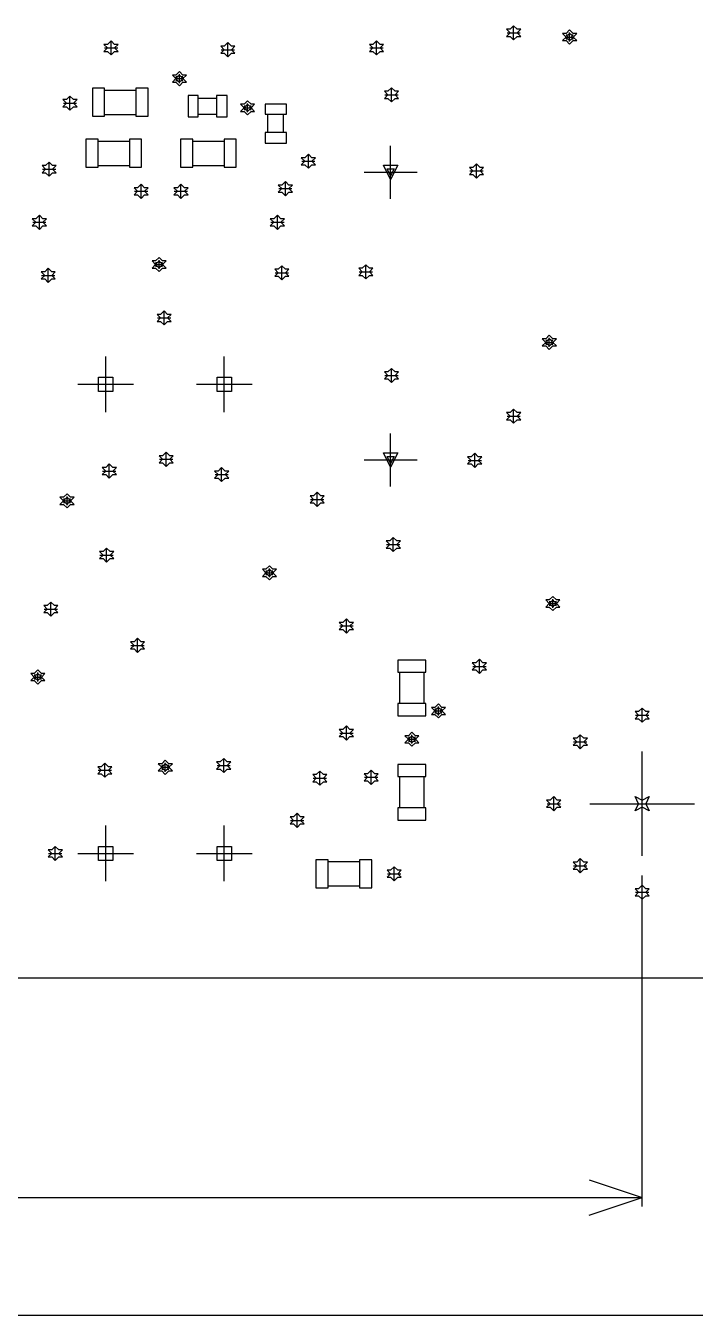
# Model space of a CAD drawing. Extents: x -1.38 to 3.87, y -2.67 to 0.8.
# Drawn here: x 2.355 to 3.112, y -2.629 to -1.172 of the extents above; entities that cross this region are included whole.
import ezdxf

# ---------------------------------------------------------------- set-up
doc = ezdxf.new("R2010")
doc.units = 0
doc.layers.get('0').update_dxf_attribs({"linetype": 'CONTINUOUS'})
for name, color, linetype in [('gd1', 1, 'CONTINUOUS'), ('gg1', 1, 'CONTINUOUS'), ('gm1', 6, 'CONTINUOUS'), ('gm8', 1, 'CONTINUOUS')]:
    doc.layers.add(name, color=color, linetype=linetype)

# ---------------------------------------------------------------- blocks, each defined once
blk = doc.blocks.new('D20')
blk.add_lwpolyline([(-0.01575, -0.0069), (0.01575, -0.0069), (0.01575, 0.0069), (-0.01575, 0.0069)], close=True)
blk = doc.blocks.new('D21')
blk.add_lwpolyline([(-0.0069, -0.01575), (0.0069, -0.01575), (0.0069, 0.01575), (-0.0069, 0.01575)], close=True)
blk = doc.blocks.new('D22')
blk.add_lwpolyline([(-0.0059, -0.012), (0.0059, -0.012), (0.0059, 0.012), (-0.0059, 0.012)], close=True)
blk = doc.blocks.new('D23')
blk.add_lwpolyline([(-0.0055, -0.012), (0.0055, -0.012), (0.0055, 0.012), (-0.0055, 0.012)], close=True)
blk = doc.blocks.new('D24')
blk.add_lwpolyline([(-0.012, -0.0059), (0.012, -0.0059), (0.012, 0.0059), (-0.012, 0.0059)], close=True)
blk = doc.blocks.new('D25')
blk.add_lwpolyline([(-0.012, -0.0055), (0.012, -0.0055), (0.012, 0.0055), (-0.012, 0.0055)], close=True)

msp = doc.modelspace()

# ---------------------------------------------------------------- linework, layer by layer
at = {"layer": 'gd1', "color": 1}
for points in [[(2.9067, -1.1883), (2.9107, -1.1843), (2.9147, -1.1843), (2.9107, -1.1803), (2.9147, -1.1763), (2.9107, -1.1763), (2.9067, -1.1723), (2.9027, -1.1763), (2.8987, -1.1763), (2.9027, -1.1803), (2.8987, -1.1843), (2.9027, -1.1843), (2.9067, -1.1883)], [(2.97, -1.193), (2.974, -1.189), (2.978, -1.189), (2.974, -1.185), (2.978, -1.181), (2.974, -1.181), (2.97, -1.177), (2.966, -1.181), (2.962, -1.181), (2.966, -1.185), (2.962, -1.189), (2.966, -1.189), (2.97, -1.193)], [(2.4517, -1.2053), (2.4557, -1.2013), (2.4597, -1.2013), (2.4557, -1.1973), (2.4597, -1.1933), (2.4557, -1.1933), (2.4517, -1.1893), (2.4477, -1.1933), (2.4437, -1.1933), (2.4477, -1.1973), (2.4437, -1.2013), (2.4477, -1.2013), (2.4517, -1.2053)], [(2.5837, -1.2073), (2.5877, -1.2033), (2.5917, -1.2033), (2.5877, -1.1993), (2.5917, -1.1953), (2.5877, -1.1953), (2.5837, -1.1913), (2.5797, -1.1953), (2.5757, -1.1953), (2.5797, -1.1993), (2.5757, -1.2033), (2.5797, -1.2033), (2.5837, -1.2073)], [(2.7517, -1.2053), (2.7557, -1.2013), (2.7597, -1.2013), (2.7557, -1.1973), (2.7597, -1.1933), (2.7557, -1.1933), (2.7517, -1.1893), (2.7477, -1.1933), (2.7437, -1.1933), (2.7477, -1.1973), (2.7437, -1.2013), (2.7477, -1.2013), (2.7517, -1.2053)], [(2.97, -1.189), (2.972, -1.187), (2.974, -1.187), (2.972, -1.185), (2.974, -1.183), (2.972, -1.183), (2.97, -1.181), (2.968, -1.183), (2.966, -1.183), (2.968, -1.185), (2.966, -1.187), (2.968, -1.187), (2.97, -1.189)], [(2.529, -1.24), (2.533, -1.236), (2.537, -1.236), (2.533, -1.232), (2.537, -1.228), (2.533, -1.228), (2.529, -1.224), (2.525, -1.228), (2.521, -1.228), (2.525, -1.232), (2.521, -1.236), (2.525, -1.236), (2.529, -1.24)], [(2.529, -1.236), (2.531, -1.234), (2.533, -1.234), (2.531, -1.232), (2.533, -1.23), (2.531, -1.23), (2.529, -1.228), (2.527, -1.23), (2.525, -1.23), (2.527, -1.232), (2.525, -1.234), (2.527, -1.234), (2.529, -1.236)], [(2.4053, -1.2677), (2.4093, -1.2637), (2.4133, -1.2637), (2.4093, -1.2597), (2.4133, -1.2557), (2.4093, -1.2557), (2.4053, -1.2517), (2.4013, -1.2557), (2.3973, -1.2557), (2.4013, -1.2597), (2.3973, -1.2637), (2.4013, -1.2637), (2.4053, -1.2677)], [(2.7687, -1.2583), (2.7727, -1.2543), (2.7767, -1.2543), (2.7727, -1.2503), (2.7767, -1.2463), (2.7727, -1.2463), (2.7687, -1.2423), (2.7647, -1.2463), (2.7607, -1.2463), (2.7647, -1.2503), (2.7607, -1.2543), (2.7647, -1.2543), (2.7687, -1.2583)], [(2.606, -1.273), (2.61, -1.269), (2.614, -1.269), (2.61, -1.265), (2.614, -1.261), (2.61, -1.261), (2.606, -1.257), (2.602, -1.261), (2.598, -1.261), (2.602, -1.265), (2.598, -1.269), (2.602, -1.269), (2.606, -1.273)], [(2.606, -1.269), (2.608, -1.267), (2.61, -1.267), (2.608, -1.265), (2.61, -1.263), (2.608, -1.263), (2.606, -1.261), (2.604, -1.263), (2.602, -1.263), (2.604, -1.265), (2.602, -1.267), (2.604, -1.267), (2.606, -1.269)], [(2.6747, -1.3333), (2.6787, -1.3293), (2.6827, -1.3293), (2.6787, -1.3253), (2.6827, -1.3213), (2.6787, -1.3213), (2.6747, -1.3173), (2.6707, -1.3213), (2.6667, -1.3213), (2.6707, -1.3253), (2.6667, -1.3293), (2.6707, -1.3293), (2.6747, -1.3333)], [(2.3817, -1.3423), (2.3857, -1.3383), (2.3897, -1.3383), (2.3857, -1.3343), (2.3897, -1.3303), (2.3857, -1.3303), (2.3817, -1.3263), (2.3777, -1.3303), (2.3737, -1.3303), (2.3777, -1.3343), (2.3737, -1.3383), (2.3777, -1.3383), (2.3817, -1.3423)], [(2.7677, -1.3458), (2.7597, -1.3298), (2.7757, -1.3298), (2.7677, -1.3458)], [(2.7677, -1.3418), (2.7637, -1.3338), (2.7717, -1.3338), (2.7677, -1.3418)], [(2.8647, -1.3443), (2.8687, -1.3403), (2.8727, -1.3403), (2.8687, -1.3363), (2.8727, -1.3323), (2.8687, -1.3323), (2.8647, -1.3283), (2.8607, -1.3323), (2.8567, -1.3323), (2.8607, -1.3363), (2.8567, -1.3403), (2.8607, -1.3403), (2.8647, -1.3443)], [(2.4857, -1.3673), (2.4897, -1.3633), (2.4937, -1.3633), (2.4897, -1.3593), (2.4937, -1.3553), (2.4897, -1.3553), (2.4857, -1.3513), (2.4817, -1.3553), (2.4777, -1.3553), (2.4817, -1.3593), (2.4777, -1.3633), (2.4817, -1.3633), (2.4857, -1.3673)], [(2.5307, -1.3673), (2.5347, -1.3633), (2.5387, -1.3633), (2.5347, -1.3593), (2.5387, -1.3553), (2.5347, -1.3553), (2.5307, -1.3513), (2.5267, -1.3553), (2.5227, -1.3553), (2.5267, -1.3593), (2.5227, -1.3633), (2.5267, -1.3633), (2.5307, -1.3673)], [(2.6487, -1.3643), (2.6527, -1.3603), (2.6567, -1.3603), (2.6527, -1.3563), (2.6567, -1.3523), (2.6527, -1.3523), (2.6487, -1.3483), (2.6447, -1.3523), (2.6407, -1.3523), (2.6447, -1.3563), (2.6407, -1.3603), (2.6447, -1.3603), (2.6487, -1.3643)], [(2.3707, -1.4023), (2.3747, -1.3983), (2.3787, -1.3983), (2.3747, -1.3943), (2.3787, -1.3903), (2.3747, -1.3903), (2.3707, -1.3863), (2.3667, -1.3903), (2.3627, -1.3903), (2.3667, -1.3943), (2.3627, -1.3983), (2.3667, -1.3983), (2.3707, -1.4023)], [(2.6397, -1.4023), (2.6437, -1.3983), (2.6477, -1.3983), (2.6437, -1.3943), (2.6477, -1.3903), (2.6437, -1.3903), (2.6397, -1.3863), (2.6357, -1.3903), (2.6317, -1.3903), (2.6357, -1.3943), (2.6317, -1.3983), (2.6357, -1.3983), (2.6397, -1.4023)], [(2.506, -1.45), (2.51, -1.446), (2.514, -1.446), (2.51, -1.442), (2.514, -1.438), (2.51, -1.438), (2.506, -1.434), (2.502, -1.438), (2.498, -1.438), (2.502, -1.442), (2.498, -1.446), (2.502, -1.446), (2.506, -1.45)], [(2.506, -1.446), (2.508, -1.444), (2.51, -1.444), (2.508, -1.442), (2.51, -1.44), (2.508, -1.44), (2.506, -1.438), (2.504, -1.44), (2.502, -1.44), (2.504, -1.442), (2.502, -1.444), (2.504, -1.444), (2.506, -1.446)], [(2.3807, -1.4623), (2.3847, -1.4583), (2.3887, -1.4583), (2.3847, -1.4543), (2.3887, -1.4503), (2.3847, -1.4503), (2.3807, -1.4463), (2.3767, -1.4503), (2.3727, -1.4503), (2.3767, -1.4543), (2.3727, -1.4583), (2.3767, -1.4583), (2.3807, -1.4623)], [(2.6447, -1.4593), (2.6487, -1.4553), (2.6527, -1.4553), (2.6487, -1.4513), (2.6527, -1.4473), (2.6487, -1.4473), (2.6447, -1.4433), (2.6407, -1.4473), (2.6367, -1.4473), (2.6407, -1.4513), (2.6367, -1.4553), (2.6407, -1.4553), (2.6447, -1.4593)], [(2.7397, -1.4583), (2.7437, -1.4543), (2.7477, -1.4543), (2.7437, -1.4503), (2.7477, -1.4463), (2.7437, -1.4463), (2.7397, -1.4423), (2.7357, -1.4463), (2.7317, -1.4463), (2.7357, -1.4503), (2.7317, -1.4543), (2.7357, -1.4543), (2.7397, -1.4583)], [(2.5117, -1.5103), (2.5157, -1.5063), (2.5197, -1.5063), (2.5157, -1.5023), (2.5197, -1.4983), (2.5157, -1.4983), (2.5117, -1.4943), (2.5077, -1.4983), (2.5037, -1.4983), (2.5077, -1.5023), (2.5037, -1.5063), (2.5077, -1.5063), (2.5117, -1.5103)], [(2.947, -1.538), (2.951, -1.534), (2.955, -1.534), (2.951, -1.53), (2.955, -1.526), (2.951, -1.526), (2.947, -1.522), (2.943, -1.526), (2.939, -1.526), (2.943, -1.53), (2.939, -1.534), (2.943, -1.534), (2.947, -1.538)], [(2.947, -1.534), (2.949, -1.532), (2.951, -1.532), (2.949, -1.53), (2.951, -1.528), (2.949, -1.528), (2.947, -1.526), (2.945, -1.528), (2.943, -1.528), (2.945, -1.53), (2.943, -1.532), (2.945, -1.532), (2.947, -1.534)], [(2.4377, -1.5853), (2.4377, -1.5693), (2.4537, -1.5693), (2.4537, -1.5853), (2.4377, -1.5853)], [(2.5717, -1.5853), (2.5717, -1.5693), (2.5877, -1.5693), (2.5877, -1.5853), (2.5717, -1.5853)], [(2.7687, -1.5753), (2.7727, -1.5713), (2.7767, -1.5713), (2.7727, -1.5673), (2.7767, -1.5633), (2.7727, -1.5633), (2.7687, -1.5593), (2.7647, -1.5633), (2.7607, -1.5633), (2.7647, -1.5673), (2.7607, -1.5713), (2.7647, -1.5713), (2.7687, -1.5753)], [(2.9067, -1.6213), (2.9107, -1.6173), (2.9147, -1.6173), (2.9107, -1.6133), (2.9147, -1.6093), (2.9107, -1.6093), (2.9067, -1.6053), (2.9027, -1.6093), (2.8987, -1.6093), (2.9027, -1.6133), (2.8987, -1.6173), (2.9027, -1.6173), (2.9067, -1.6213)], [(2.514, -1.67), (2.518, -1.666), (2.522, -1.666), (2.518, -1.662), (2.522, -1.658), (2.518, -1.658), (2.514, -1.654), (2.51, -1.658), (2.506, -1.658), (2.51, -1.662), (2.506, -1.666), (2.51, -1.666), (2.514, -1.67)], [(2.7677, -1.6708), (2.7597, -1.6548), (2.7757, -1.6548), (2.7677, -1.6708)], [(2.7677, -1.6668), (2.7637, -1.6588), (2.7717, -1.6588), (2.7677, -1.6668)], [(2.8627, -1.6713), (2.8667, -1.6673), (2.8707, -1.6673), (2.8667, -1.6633), (2.8707, -1.6593), (2.8667, -1.6593), (2.8627, -1.6553), (2.8587, -1.6593), (2.8547, -1.6593), (2.8587, -1.6633), (2.8547, -1.6673), (2.8587, -1.6673), (2.8627, -1.6713)], [(2.4497, -1.6833), (2.4537, -1.6793), (2.4577, -1.6793), (2.4537, -1.6753), (2.4577, -1.6713), (2.4537, -1.6713), (2.4497, -1.6673), (2.4457, -1.6713), (2.4417, -1.6713), (2.4457, -1.6753), (2.4417, -1.6793), (2.4457, -1.6793), (2.4497, -1.6833)], [(2.5767, -1.6873), (2.5807, -1.6833), (2.5847, -1.6833), (2.5807, -1.6793), (2.5847, -1.6753), (2.5807, -1.6753), (2.5767, -1.6713), (2.5727, -1.6753), (2.5687, -1.6753), (2.5727, -1.6793), (2.5687, -1.6833), (2.5727, -1.6833), (2.5767, -1.6873)], [(2.402, -1.717), (2.406, -1.713), (2.41, -1.713), (2.406, -1.709), (2.41, -1.705), (2.406, -1.705), (2.402, -1.701), (2.398, -1.705), (2.394, -1.705), (2.398, -1.709), (2.394, -1.713), (2.398, -1.713), (2.402, -1.717)], [(2.6847, -1.7153), (2.6887, -1.7113), (2.6927, -1.7113), (2.6887, -1.7073), (2.6927, -1.7033), (2.6887, -1.7033), (2.6847, -1.6993), (2.6807, -1.7033), (2.6767, -1.7033), (2.6807, -1.7073), (2.6767, -1.7113), (2.6807, -1.7113), (2.6847, -1.7153)], [(2.402, -1.713), (2.404, -1.711), (2.406, -1.711), (2.404, -1.709), (2.406, -1.707), (2.404, -1.707), (2.402, -1.705), (2.4, -1.707), (2.398, -1.707), (2.4, -1.709), (2.398, -1.711), (2.4, -1.711), (2.402, -1.713)], [(2.4467, -1.7783), (2.4507, -1.7743), (2.4547, -1.7743), (2.4507, -1.7703), (2.4547, -1.7663), (2.4507, -1.7663), (2.4467, -1.7623), (2.4427, -1.7663), (2.4387, -1.7663), (2.4427, -1.7703), (2.4387, -1.7743), (2.4427, -1.7743), (2.4467, -1.7783)], [(2.7707, -1.7663), (2.7747, -1.7623), (2.7787, -1.7623), (2.7747, -1.7583), (2.7787, -1.7543), (2.7747, -1.7543), (2.7707, -1.7503), (2.7667, -1.7543), (2.7627, -1.7543), (2.7667, -1.7583), (2.7627, -1.7623), (2.7667, -1.7623), (2.7707, -1.7663)], [(2.6307, -1.7983), (2.6347, -1.7943), (2.6387, -1.7943), (2.6347, -1.7903), (2.6387, -1.7863), (2.6347, -1.7863), (2.6307, -1.7823), (2.6267, -1.7863), (2.6227, -1.7863), (2.6267, -1.7903), (2.6227, -1.7943), (2.6267, -1.7943), (2.6307, -1.7983)], [(2.6307, -1.7943), (2.6327, -1.7923), (2.6347, -1.7923), (2.6327, -1.7903), (2.6347, -1.7883), (2.6327, -1.7883), (2.6307, -1.7863), (2.6287, -1.7883), (2.6267, -1.7883), (2.6287, -1.7903), (2.6267, -1.7923), (2.6287, -1.7923), (2.6307, -1.7943)], [(2.951, -1.833), (2.955, -1.829), (2.959, -1.829), (2.955, -1.825), (2.959, -1.821), (2.955, -1.821), (2.951, -1.817), (2.947, -1.821), (2.943, -1.821), (2.947, -1.825), (2.943, -1.829), (2.947, -1.829), (2.951, -1.833)], [(2.3837, -1.8393), (2.3877, -1.8353), (2.3917, -1.8353), (2.3877, -1.8313), (2.3917, -1.8273), (2.3877, -1.8273), (2.3837, -1.8233), (2.3797, -1.8273), (2.3757, -1.8273), (2.3797, -1.8313), (2.3757, -1.8353), (2.3797, -1.8353), (2.3837, -1.8393)], [(2.951, -1.829), (2.953, -1.827), (2.955, -1.827), (2.953, -1.825), (2.955, -1.823), (2.953, -1.823), (2.951, -1.821), (2.949, -1.823), (2.947, -1.823), (2.949, -1.825), (2.947, -1.827), (2.949, -1.827), (2.951, -1.829)], [(2.7177, -1.8583), (2.7217, -1.8543), (2.7257, -1.8543), (2.7217, -1.8503), (2.7257, -1.8463), (2.7217, -1.8463), (2.7177, -1.8423), (2.7137, -1.8463), (2.7097, -1.8463), (2.7137, -1.8503), (2.7097, -1.8543), (2.7137, -1.8543), (2.7177, -1.8583)], [(2.4817, -1.8803), (2.4857, -1.8763), (2.4897, -1.8763), (2.4857, -1.8723), (2.4897, -1.8683), (2.4857, -1.8683), (2.4817, -1.8643), (2.4777, -1.8683), (2.4737, -1.8683), (2.4777, -1.8723), (2.4737, -1.8763), (2.4777, -1.8763), (2.4817, -1.8803)], [(2.868, -1.904), (2.872, -1.9), (2.876, -1.9), (2.872, -1.896), (2.876, -1.892), (2.872, -1.892), (2.868, -1.888), (2.864, -1.892), (2.86, -1.892), (2.864, -1.896), (2.86, -1.9), (2.864, -1.9), (2.868, -1.904)], [(2.369, -1.916), (2.373, -1.912), (2.377, -1.912), (2.373, -1.908), (2.377, -1.904), (2.373, -1.904), (2.369, -1.9), (2.365, -1.904), (2.361, -1.904), (2.365, -1.908), (2.361, -1.912), (2.365, -1.912), (2.369, -1.916)], [(2.369, -1.912), (2.371, -1.91), (2.373, -1.91), (2.371, -1.908), (2.373, -1.906), (2.371, -1.906), (2.369, -1.904), (2.367, -1.906), (2.365, -1.906), (2.367, -1.908), (2.365, -1.91), (2.367, -1.91), (2.369, -1.912)], [(2.8217, -1.9543), (2.8257, -1.9503), (2.8297, -1.9503), (2.8257, -1.9463), (2.8297, -1.9423), (2.8257, -1.9423), (2.8217, -1.9383), (2.8177, -1.9423), (2.8137, -1.9423), (2.8177, -1.9463), (2.8137, -1.9503), (2.8177, -1.9503), (2.8217, -1.9543)], [(2.8217, -1.9503), (2.8237, -1.9483), (2.8257, -1.9483), (2.8237, -1.9463), (2.8257, -1.9443), (2.8237, -1.9443), (2.8217, -1.9423), (2.8197, -1.9443), (2.8177, -1.9443), (2.8197, -1.9463), (2.8177, -1.9483), (2.8197, -1.9483), (2.8217, -1.9503)], [(3.052, -1.9591), (3.056, -1.9552), (3.06, -1.9552), (3.056, -1.9511), (3.06, -1.9471), (3.056, -1.9471), (3.052, -1.9432), (3.048, -1.9471), (3.044, -1.9471), (3.048, -1.9511), (3.044, -1.9552), (3.048, -1.9552), (3.052, -1.9591)], [(2.7177, -1.9793), (2.7217, -1.9753), (2.7257, -1.9753), (2.7217, -1.9713), (2.7257, -1.9673), (2.7217, -1.9673), (2.7177, -1.9633), (2.7137, -1.9673), (2.7097, -1.9673), (2.7137, -1.9713), (2.7097, -1.9753), (2.7137, -1.9753), (2.7177, -1.9793)], [(2.7917, -1.9863), (2.7957, -1.9823), (2.7997, -1.9823), (2.7957, -1.9783), (2.7997, -1.9743), (2.7957, -1.9743), (2.7917, -1.9703), (2.7877, -1.9743), (2.7837, -1.9743), (2.7877, -1.9783), (2.7837, -1.9823), (2.7877, -1.9823), (2.7917, -1.9863)], [(2.7917, -1.9823), (2.7937, -1.9803), (2.7957, -1.9803), (2.7937, -1.9783), (2.7957, -1.9763), (2.7937, -1.9763), (2.7917, -1.9743), (2.7897, -1.9763), (2.7877, -1.9763), (2.7897, -1.9783), (2.7877, -1.9803), (2.7897, -1.9803), (2.7917, -1.9823)], [(2.982, -1.9892), (2.986, -1.9851), (2.99, -1.9851), (2.986, -1.9812), (2.99, -1.9771), (2.986, -1.9771), (2.982, -1.9732), (2.978, -1.9771), (2.974, -1.9771), (2.978, -1.9812), (2.974, -1.9851), (2.978, -1.9851), (2.982, -1.9892)], [(2.4447, -2.0213), (2.4487, -2.0173), (2.4527, -2.0173), (2.4487, -2.0133), (2.4527, -2.0093), (2.4487, -2.0093), (2.4447, -2.0053), (2.4407, -2.0093), (2.4367, -2.0093), (2.4407, -2.0133), (2.4367, -2.0173), (2.4407, -2.0173), (2.4447, -2.0213)], [(2.513, -2.018), (2.517, -2.014), (2.521, -2.014), (2.517, -2.01), (2.521, -2.006), (2.517, -2.006), (2.513, -2.002), (2.509, -2.006), (2.505, -2.006), (2.509, -2.01), (2.505, -2.014), (2.509, -2.014), (2.513, -2.018)], [(2.513, -2.014), (2.515, -2.012), (2.517, -2.012), (2.515, -2.01), (2.517, -2.008), (2.515, -2.008), (2.513, -2.006), (2.511, -2.008), (2.509, -2.008), (2.511, -2.01), (2.509, -2.012), (2.511, -2.012), (2.513, -2.014)], [(2.579, -2.016), (2.583, -2.012), (2.587, -2.012), (2.583, -2.008), (2.587, -2.004), (2.583, -2.004), (2.579, -2), (2.575, -2.004), (2.571, -2.004), (2.575, -2.008), (2.571, -2.012), (2.575, -2.012), (2.579, -2.016)], [(2.6877, -2.0303), (2.6917, -2.0263), (2.6957, -2.0263), (2.6917, -2.0223), (2.6957, -2.0183), (2.6917, -2.0183), (2.6877, -2.0143), (2.6837, -2.0183), (2.6797, -2.0183), (2.6837, -2.0223), (2.6797, -2.0263), (2.6837, -2.0263), (2.6877, -2.0303)], [(2.7457, -2.0293), (2.7497, -2.0253), (2.7537, -2.0253), (2.7497, -2.0213), (2.7537, -2.0173), (2.7497, -2.0173), (2.7457, -2.0133), (2.7417, -2.0173), (2.7377, -2.0173), (2.7417, -2.0213), (2.7377, -2.0253), (2.7417, -2.0253), (2.7457, -2.0293)], [(2.952, -2.0591), (2.956, -2.0552), (2.96, -2.0552), (2.956, -2.0512), (2.96, -2.0471), (2.956, -2.0471), (2.952, -2.0431), (2.948, -2.0471), (2.944, -2.0471), (2.948, -2.0512), (2.944, -2.0552), (2.948, -2.0552), (2.952, -2.0591)], [(3.044, -2.0591), (3.048, -2.0512), (3.044, -2.0431), (3.052, -2.0471), (3.06, -2.0431), (3.056, -2.0512), (3.06, -2.0591), (3.052, -2.0552), (3.044, -2.0591)], [(2.662, -2.078), (2.666, -2.074), (2.67, -2.074), (2.666, -2.07), (2.67, -2.066), (2.666, -2.066), (2.662, -2.062), (2.658, -2.066), (2.654, -2.066), (2.658, -2.07), (2.654, -2.074), (2.658, -2.074), (2.662, -2.078)], [(2.3887, -2.1153), (2.3927, -2.1113), (2.3967, -2.1113), (2.3927, -2.1073), (2.3967, -2.1033), (2.3927, -2.1033), (2.3887, -2.0993), (2.3847, -2.1033), (2.3807, -2.1033), (2.3847, -2.1073), (2.3807, -2.1113), (2.3847, -2.1113), (2.3887, -2.1153)], [(2.4377, -2.1153), (2.4377, -2.0993), (2.4537, -2.0993), (2.4537, -2.1153), (2.4377, -2.1153)], [(2.5717, -2.1153), (2.5717, -2.0993), (2.5877, -2.0993), (2.5877, -2.1153), (2.5717, -2.1153)], [(2.7717, -2.1383), (2.7757, -2.1343), (2.7797, -2.1343), (2.7757, -2.1303), (2.7797, -2.1263), (2.7757, -2.1263), (2.7717, -2.1223), (2.7677, -2.1263), (2.7637, -2.1263), (2.7677, -2.1303), (2.7637, -2.1343), (2.7677, -2.1343), (2.7717, -2.1383)], [(2.982, -2.1291), (2.986, -2.1251), (2.99, -2.1251), (2.986, -2.1212), (2.99, -2.1172), (2.986, -2.1172), (2.982, -2.1131), (2.978, -2.1172), (2.974, -2.1172), (2.978, -2.1212), (2.974, -2.1251), (2.978, -2.1251), (2.982, -2.1291)], [(3.052, -2.1591), (3.056, -2.1551), (3.06, -2.1551), (3.056, -2.1511), (3.06, -2.1472), (3.056, -2.1472), (3.052, -2.1432), (3.048, -2.1472), (3.044, -2.1472), (3.048, -2.1511), (3.044, -2.1551), (3.048, -2.1551), (3.052, -2.1591)]]:
    msp.add_lwpolyline(points, dxfattribs=at)
at = {"layer": 'gg1', "color": 1}
for points in [[(2.9067, -1.1878), (2.9067, -1.1728)], [(2.4517, -1.2048), (2.4517, -1.1898)], [(2.5837, -1.2068), (2.5837, -1.1918)], [(2.7517, -1.2048), (2.7517, -1.1898)], [(2.8992, -1.1803), (2.9142, -1.1803)], [(2.965, -1.185), (2.975, -1.185)], [(2.97, -1.19), (2.97, -1.18)], [(2.4442, -1.1973), (2.4592, -1.1973)], [(2.5762, -1.1993), (2.5912, -1.1993)], [(2.7442, -1.1973), (2.7592, -1.1973)], [(2.524, -1.232), (2.534, -1.232)], [(2.529, -1.237), (2.529, -1.227)], [(2.4053, -1.2672), (2.4053, -1.2522)], [(2.7612, -1.2503), (2.7762, -1.2503)], [(2.7687, -1.2578), (2.7687, -1.2428)], [(2.3978, -1.2597), (2.4128, -1.2597)], [(2.601, -1.265), (2.611, -1.265)], [(2.606, -1.27), (2.606, -1.26)], [(2.7677, -1.3678), (2.7677, -1.3078)], [(2.6672, -1.3253), (2.6822, -1.3253)], [(2.6747, -1.3328), (2.6747, -1.3178)], [(2.3742, -1.3343), (2.3892, -1.3343)], [(2.3817, -1.3418), (2.3817, -1.3268)], [(2.7377, -1.3378), (2.7977, -1.3378)], [(2.8572, -1.3363), (2.8722, -1.3363)], [(2.8647, -1.3438), (2.8647, -1.3288)], [(2.4857, -1.3668), (2.4857, -1.3518)], [(2.5307, -1.3668), (2.5307, -1.3518)], [(2.6487, -1.3638), (2.6487, -1.3488)], [(2.4782, -1.3593), (2.4932, -1.3593)], [(2.5232, -1.3593), (2.5382, -1.3593)], [(2.6412, -1.3563), (2.6562, -1.3563)], [(2.3632, -1.3943), (2.3782, -1.3943)], [(2.3707, -1.4018), (2.3707, -1.3868)], [(2.6322, -1.3943), (2.6472, -1.3943)], [(2.6397, -1.4018), (2.6397, -1.3868)], [(2.501, -1.442), (2.511, -1.442)], [(2.506, -1.447), (2.506, -1.437)], [(2.3732, -1.4543), (2.3882, -1.4543)], [(2.3807, -1.4618), (2.3807, -1.4468)], [(2.6372, -1.4513), (2.6522, -1.4513)], [(2.6447, -1.4588), (2.6447, -1.4438)], [(2.7322, -1.4503), (2.7472, -1.4503)], [(2.7397, -1.4578), (2.7397, -1.4428)], [(2.5117, -1.5098), (2.5117, -1.4948)], [(2.5042, -1.5023), (2.5192, -1.5023)], [(2.947, -1.535), (2.947, -1.525)], [(2.942, -1.53), (2.952, -1.53)], [(2.4457, -1.6088), (2.4457, -1.5458)], [(2.5797, -1.6088), (2.5797, -1.5458)], [(2.7612, -1.5673), (2.7762, -1.5673)], [(2.7687, -1.5748), (2.7687, -1.5598)], [(2.4142, -1.5773), (2.4772, -1.5773)], [(2.5482, -1.5773), (2.6112, -1.5773)], [(2.8992, -1.6133), (2.9142, -1.6133)], [(2.9067, -1.6208), (2.9067, -1.6058)], [(2.7677, -1.6928), (2.7677, -1.6328)], [(2.514, -1.6695), (2.514, -1.6545)], [(2.8627, -1.6708), (2.8627, -1.6558)], [(2.4497, -1.6828), (2.4497, -1.6678)], [(2.5065, -1.662), (2.5215, -1.662)], [(2.5767, -1.6868), (2.5767, -1.6718)], [(2.7377, -1.6628), (2.7977, -1.6628)], [(2.8552, -1.6633), (2.8702, -1.6633)], [(2.4422, -1.6753), (2.4572, -1.6753)], [(2.5692, -1.6793), (2.5842, -1.6793)], [(2.402, -1.714), (2.402, -1.704)], [(2.6847, -1.7148), (2.6847, -1.6998)], [(2.397, -1.709), (2.407, -1.709)], [(2.6772, -1.7073), (2.6922, -1.7073)], [(2.7632, -1.7583), (2.7782, -1.7583)], [(2.7707, -1.7658), (2.7707, -1.7508)], [(2.4392, -1.7703), (2.4542, -1.7703)], [(2.4467, -1.7778), (2.4467, -1.7628)], [(2.6257, -1.7903), (2.6357, -1.7903)], [(2.6307, -1.7953), (2.6307, -1.7853)], [(2.951, -1.83), (2.951, -1.82)], [(2.3762, -1.8313), (2.3912, -1.8313)], [(2.3837, -1.8388), (2.3837, -1.8238)], [(2.946, -1.825), (2.956, -1.825)], [(2.7177, -1.8578), (2.7177, -1.8428)], [(2.7102, -1.8503), (2.7252, -1.8503)], [(2.4742, -1.8723), (2.4892, -1.8723)], [(2.4817, -1.8798), (2.4817, -1.8648)], [(2.868, -1.9035), (2.868, -1.8885)], [(2.364, -1.908), (2.374, -1.908)], [(2.369, -1.913), (2.369, -1.903)], [(2.8605, -1.896), (2.8755, -1.896)], [(2.8167, -1.9463), (2.8267, -1.9463)], [(2.8217, -1.9513), (2.8217, -1.9413)], [(3.0445, -1.9511), (3.0595, -1.9511)], [(3.052, -1.9586), (3.052, -1.9437)], [(2.7177, -1.9788), (2.7177, -1.9638)], [(2.7102, -1.9713), (2.7252, -1.9713)], [(2.7867, -1.9783), (2.7967, -1.9783)], [(2.7917, -1.9833), (2.7917, -1.9733)], [(2.982, -1.9886), (2.982, -1.9736)], [(2.9745, -1.9812), (2.9895, -1.9812)], [(3.052, -2.1102), (3.052, -1.9921)], [(2.4447, -2.0208), (2.4447, -2.0058)], [(2.508, -2.01), (2.518, -2.01)], [(2.513, -2.015), (2.513, -2.005)], [(2.5715, -2.008), (2.5865, -2.008)], [(2.579, -2.0155), (2.579, -2.0005)], [(2.4372, -2.0133), (2.4522, -2.0133)], [(2.6802, -2.0223), (2.6952, -2.0223)], [(2.6877, -2.0298), (2.6877, -2.0148)], [(2.7382, -2.0213), (2.7532, -2.0213)], [(2.7457, -2.0288), (2.7457, -2.0138)], [(2.9445, -2.0512), (2.9595, -2.0512)], [(2.952, -2.0587), (2.952, -2.0436)], [(2.993, -2.0512), (3.1111, -2.0512)], [(2.662, -2.0775), (2.662, -2.0625)], [(2.4457, -2.1388), (2.4457, -2.0758)], [(2.5797, -2.1388), (2.5797, -2.0758)], [(2.6545, -2.07), (2.6695, -2.07)], [(2.3812, -2.1073), (2.3962, -2.1073)], [(2.3887, -2.1148), (2.3887, -2.0998)], [(2.4142, -2.1073), (2.4772, -2.1073)], [(2.5482, -2.1073), (2.6112, -2.1073)], [(2.7717, -2.1378), (2.7717, -2.1228)], [(2.9745, -2.1212), (2.9895, -2.1212)], [(2.982, -2.1286), (2.982, -2.1137)], [(2.7642, -2.1303), (2.7792, -2.1303)], [(3.0445, -2.1511), (3.0595, -2.1511)], [(3.052, -2.1586), (3.052, -2.1437)]]:
    msp.add_lwpolyline(points, dxfattribs=at)
at = {"layer": 'gm1', "color": 6}
msp.add_lwpolyline([(-0.885, -2.248), (3.2489, -2.248)], dxfattribs=at)
at = {"layer": 'gm8', "color": 1}
for points in [[(2.4445, -1.245), (2.48, -1.245)], [(2.551, -1.2542), (2.5706, -1.2542)], [(2.4445, -1.2725), (2.48, -1.2725)], [(2.551, -1.272), (2.5706, -1.272)], [(2.629, -1.2926), (2.629, -1.273)], [(2.6468, -1.2926), (2.6468, -1.273)], [(2.437, -1.3025), (2.4725, -1.3025)], [(2.544, -1.3025), (2.5795, -1.3025)], [(2.437, -1.33), (2.4725, -1.33)], [(2.544, -1.33), (2.5795, -1.33)], [(2.778, -1.938), (2.778, -1.9025)], [(2.8055, -1.938), (2.8055, -1.9025)], [(2.778, -2.056), (2.778, -2.0205)], [(2.8055, -2.056), (2.8055, -2.0205)], [(2.697, -2.1165), (2.7325, -2.1165)], [(3.052, -2.506), (3.052, -2.1322)], [(2.697, -2.144), (2.7325, -2.144)], [(2.992, -2.476), (3.052, -2.496)], [(1.2435, -2.496), (3.052, -2.496)], [(2.992, -2.516), (3.052, -2.496)], [(-0.886, -2.629), (1.181, -2.629), (3.248, -2.629)]]:
    msp.add_lwpolyline(points, dxfattribs=at)

# ---------------------------------------------------------------- block references
at = {"layer": 'gm8'}
for name, p in [('D21', (2.4376, -1.2587)), ('D21', (2.4868, -1.2587)), ('D23', (2.5445, -1.263)), ('D22', (2.5769, -1.263)), ('D25', (2.638, -1.2665)), ('D24', (2.638, -1.2989)), ('D21', (2.4302, -1.3163)), ('D21', (2.4794, -1.3163)), ('D21', (2.5371, -1.3162)), ('D21', (2.5863, -1.3162)), ('D20', (2.7917, -1.8957)), ('D20', (2.7917, -1.9449)), ('D20', (2.7917, -2.0136)), ('D20', (2.7917, -2.0628)), ('D21', (2.6902, -2.1303)), ('D21', (2.7394, -2.1303))]:
    msp.add_blockref(name, p, dxfattribs=at)

doc.saveas('drawing.dxf')
